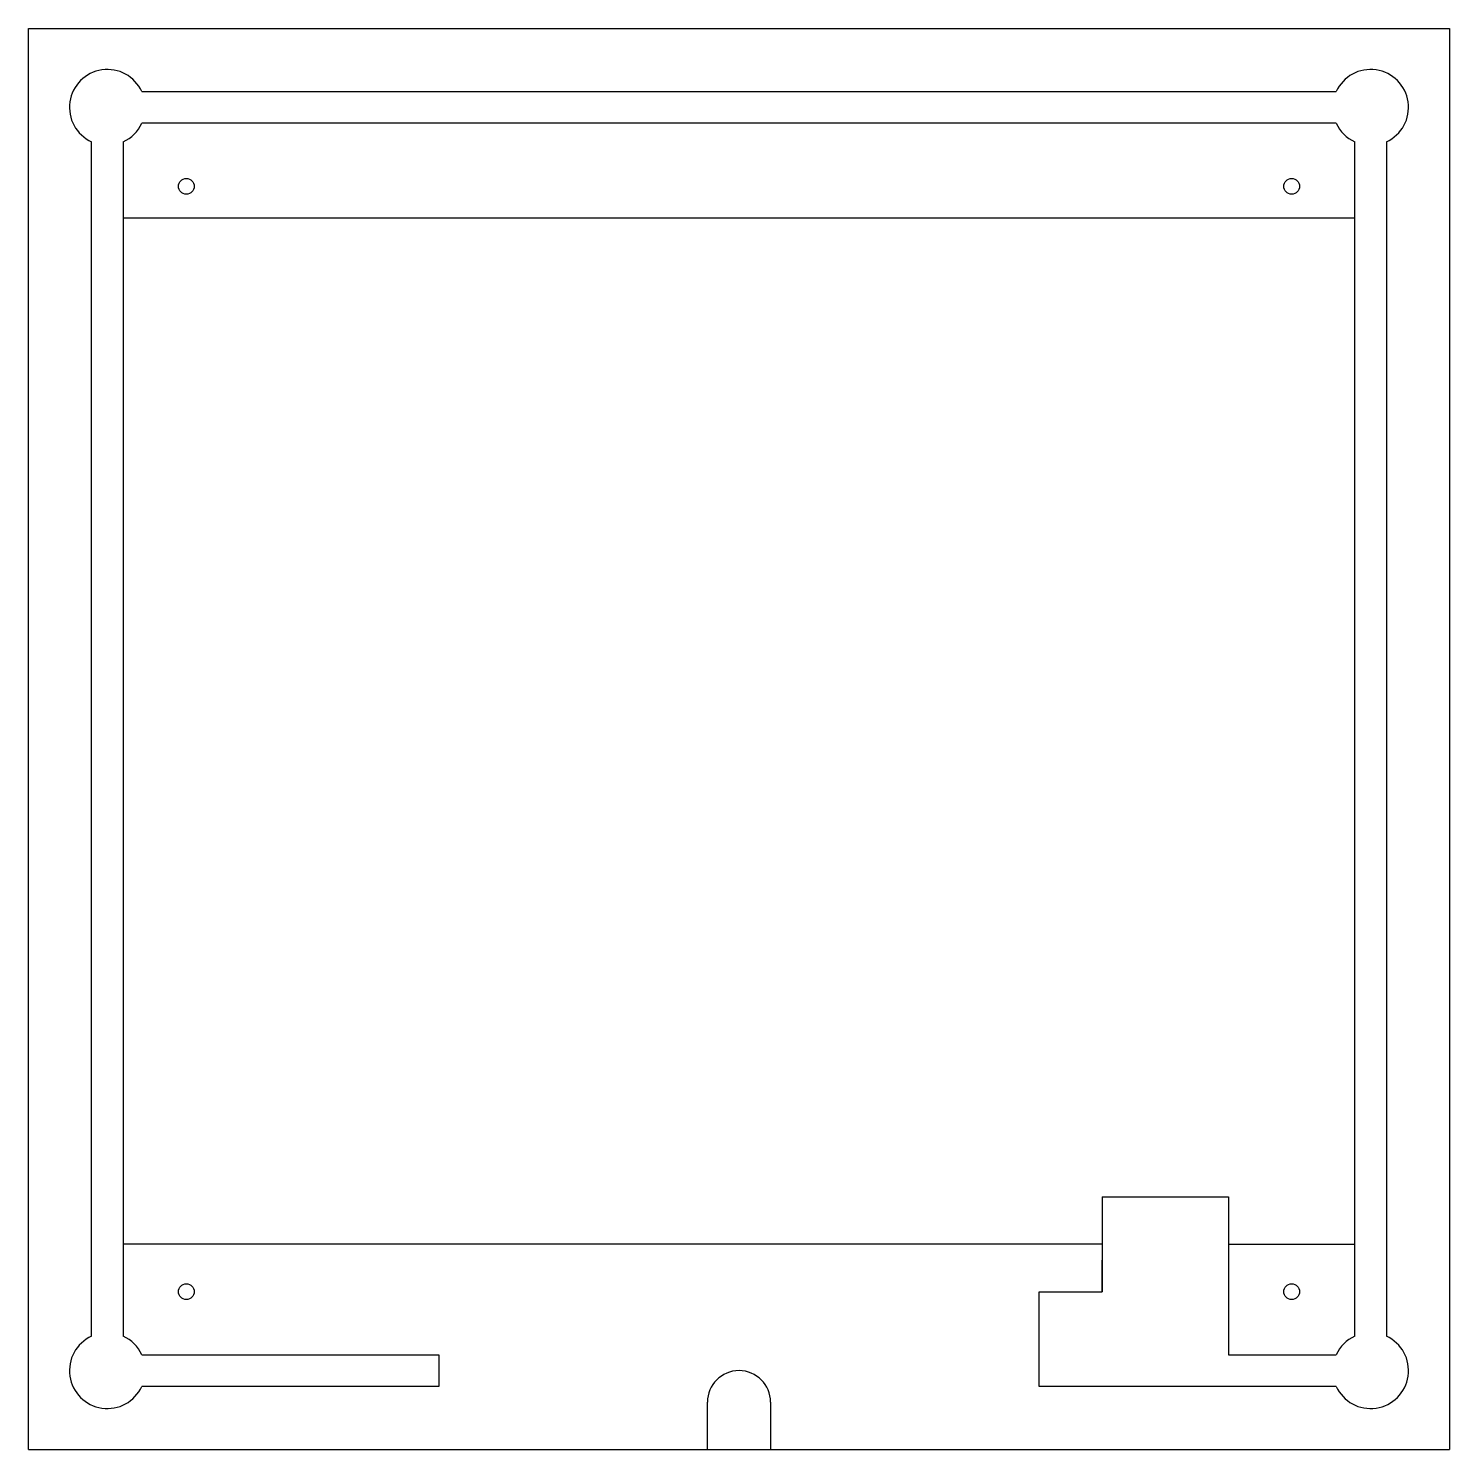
# Model space of a CAD drawing. Header units: millimetres. Extents: x 0 to 450, y 0 to 450.
import ezdxf

# ---------------------------------------------------------------- set-up
doc = ezdxf.new("R2010")
doc.units = ezdxf.units.MM
doc.layers.get('0').update_dxf_attribs({"lineweight": 25, "true_color": 0xffffff})

msp = doc.modelspace()

# ---------------------------------------------------------------- linework, layer by layer
for p, q in [((0, 0), (0, 450)), ((0, 450), (450, 450)), ((450, 450), (450, 0)), ((35.91, 430), (414.09, 430)), ((414.09, 420), (35.91, 420)), ((20, 35.91), (20, 414.09)), ((30, 414.09), (30, 35.91)), ((420, 35.91), (420, 414.09)), ((430, 414.09), (430, 35.91)), ((30, 390), (420, 390)), ((340, 80), (340, 50)), ((340, 80), (380, 80)), ((380, 80), (380, 50)), ((340, 65), (30, 65)), ((380, 65), (420, 65)), ((340, 50), (340, 60)), ((320, 20), (320, 50)), ((320, 50), (340, 50)), ((380, 50), (380, 30)), ((35.91, 30), (120, 30)), ((120, 30), (130, 30)), ((130, 30), (130, 20)), ((380, 30), (414.09, 30)), ((225, 25), (225, 25)), ((120, 20), (35.91, 20)), ((130, 20), (120, 20)), ((340, 20), (320, 20)), ((414.09, 20), (340, 20)), ((215, 0), (215, 15)), ((235, 15), (235, 0)), ((0, 0), (450, 0))]:
    msp.add_line(p, q)
for centre in [(50, 400), (400, 400), (50, 50), (400, 50)]:
    msp.add_circle(centre, 2.5)
for centre, radius, start, end in [((25, 425), 12, 24.6243, 245.3757), ((425, 425), 12, 294.6243, 155.3757), ((25, 425), 12, 294.6243, 335.3757), ((425, 425), 12, 204.6243, 245.3757), ((25, 25), 12, 114.6243, 335.3757), ((25, 25), 12, 24.6243, 65.3757), ((425, 25), 12, 114.6243, 155.3757), ((425, 25), 12, 204.6243, 65.3757), ((225, 15), 10, 90, 180), ((225, 15), 10, 0, 90)]:
    msp.add_arc(centre, radius, start, end)

doc.saveas('drawing.dxf')
